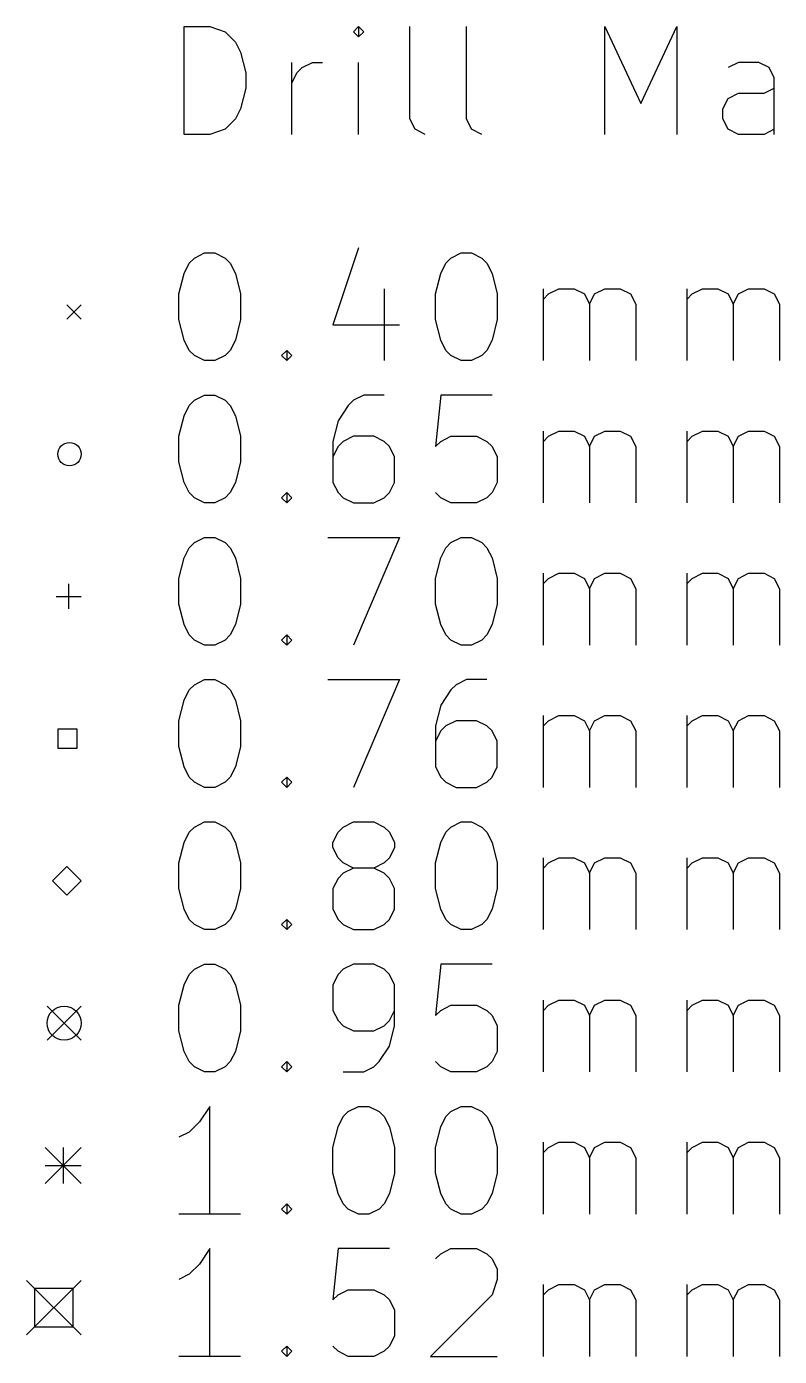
# Model space of a CAD drawing. Extents: x 64.4 to 155.9, y -157.6 to -77.8.
# Drawn here: x 64.41 to 85.36, y -156.5 to -119.48 of the extents above; entities that cross this region are included whole.
import ezdxf

# ---------------------------------------------------------------- set-up
doc = ezdxf.new("R2010")
doc.units = 0
doc.header["$MEASUREMENT"] = 0
doc.layers.add('BLACK', color=7, linetype='CONTINUOUS')

msp = doc.modelspace()

# ---------------------------------------------------------------- linework, layer by layer
at = {"layer": 'BLACK', "linetype": 'CONTINUOUS'}
for p, q in [((68.7893, -122.482), (68.7893, -119.482)), ((68.7893, -119.482), (69.5036, -119.482)), ((69.5036, -119.482), (69.9321, -119.625)), ((73.6464, -119.482), (73.5036, -119.625)), ((73.7893, -119.625), (73.6464, -119.482)), ((73.6464, -119.482), (73.6464, -119.768)), ((75.075, -122.054), (75.075, -119.482)), ((76.6464, -122.054), (76.6464, -119.482)), ((80.5036, -122.482), (80.5036, -119.482)), ((80.5036, -119.482), (81.5036, -121.625)), ((81.5036, -121.625), (82.5036, -119.482)), ((82.5036, -119.482), (82.5036, -122.482)), ((69.9321, -119.625), (70.2179, -119.911)), ((70.2179, -119.911), (70.3607, -120.196)), ((73.5036, -119.625), (73.6464, -119.768)), ((73.6464, -119.768), (73.7893, -119.625)), ((70.3607, -120.196), (70.5036, -120.768)), ((71.7893, -122.482), (71.7893, -120.482)), ((71.9321, -120.768), (72.075, -120.625)), ((72.075, -120.625), (72.3607, -120.482)), ((72.3607, -120.482), (72.6464, -120.482)), ((73.6464, -122.482), (73.6464, -120.482)), ((84.2179, -120.482), (83.9321, -120.625)), ((84.7893, -120.482), (84.2179, -120.482)), ((85.075, -120.625), (84.7893, -120.482)), ((85.2179, -120.911), (85.075, -120.625)), ((70.5036, -120.768), (70.5036, -121.196)), ((71.7893, -121.054), (71.9321, -120.768)), ((85.2179, -122.482), (85.2179, -120.911)), ((70.5036, -121.196), (70.3607, -121.768)), ((83.9321, -121.482), (84.2179, -121.339)), ((84.2179, -121.339), (84.9321, -121.339)), ((84.9321, -121.339), (85.2179, -121.196)), ((70.3607, -121.768), (70.2179, -122.054)), ((83.7893, -121.768), (83.9321, -121.482)), ((83.7893, -122.054), (83.7893, -121.768)), ((70.2179, -122.054), (69.9321, -122.339)), ((75.2179, -122.339), (75.075, -122.054)), ((76.7893, -122.339), (76.6464, -122.054)), ((83.9321, -122.339), (83.7893, -122.054)), ((69.5036, -122.482), (68.7893, -122.482)), ((69.9321, -122.339), (69.5036, -122.482)), ((75.5036, -122.482), (75.2179, -122.339)), ((77.075, -122.482), (76.7893, -122.339)), ((84.2179, -122.482), (83.9321, -122.339)), ((84.9321, -122.482), (84.2179, -122.482)), ((85.2179, -122.339), (84.9321, -122.482)), ((69.075, -125.925), (69.3607, -125.782)), ((69.3607, -125.782), (69.6464, -125.782)), ((69.6464, -125.782), (69.9321, -125.925)), ((73.6464, -125.639), (72.9321, -127.782)), ((76.2179, -125.925), (76.5036, -125.782)), ((76.5036, -125.782), (76.7893, -125.782)), ((76.7893, -125.782), (77.075, -125.925)), ((68.7893, -126.354), (68.9321, -126.068)), ((68.9321, -126.068), (69.075, -125.925)), ((69.9321, -125.925), (70.075, -126.068)), ((70.075, -126.068), (70.2179, -126.354)), ((75.9321, -126.354), (76.075, -126.068)), ((76.075, -126.068), (76.2179, -125.925)), ((77.075, -125.925), (77.2179, -126.068)), ((77.2179, -126.068), (77.3607, -126.354)), ((68.6464, -126.925), (68.7893, -126.354)), ((70.2179, -126.354), (70.3607, -126.925)), ((75.7893, -126.925), (75.9321, -126.354)), ((77.3607, -126.354), (77.5036, -126.925)), ((68.6464, -127.639), (68.6464, -126.925)), ((70.3607, -126.925), (70.3607, -127.639)), ((74.3607, -126.782), (74.3607, -128.782)), ((75.7893, -127.639), (75.7893, -126.925)), ((77.5036, -126.925), (77.5036, -127.639)), ((78.7893, -128.782), (78.7893, -126.782)), ((78.7893, -127.068), (78.9321, -126.925)), ((78.9321, -126.925), (79.2179, -126.782)), ((79.2179, -126.782), (79.6464, -126.782)), ((79.6464, -126.782), (79.9321, -126.925)), ((79.9321, -126.925), (80.075, -127.211)), ((80.075, -127.211), (80.2179, -126.925)), ((80.2179, -126.925), (80.5036, -126.782)), ((80.5036, -126.782), (80.9321, -126.782)), ((80.9321, -126.782), (81.2179, -126.925)), ((81.2179, -126.925), (81.3607, -127.211)), ((82.7893, -128.782), (82.7893, -126.782)), ((82.7893, -127.068), (82.9321, -126.925)), ((82.9321, -126.925), (83.2179, -126.782)), ((83.2179, -126.782), (83.6464, -126.782)), ((83.6464, -126.782), (83.9321, -126.925)), ((83.9321, -126.925), (84.075, -127.211)), ((84.075, -127.211), (84.2179, -126.925)), ((84.2179, -126.925), (84.5036, -126.782)), ((84.5036, -126.782), (84.9321, -126.782)), ((84.9321, -126.782), (85.2179, -126.925)), ((85.2179, -126.925), (85.3607, -127.211)), ((65.525, -127.225), (65.925, -127.625)), ((65.925, -127.225), (65.525, -127.625)), ((80.075, -127.211), (80.075, -128.782)), ((81.3607, -127.211), (81.3607, -128.782)), ((84.075, -127.211), (84.075, -128.782)), ((85.3607, -127.211), (85.3607, -128.782)), ((68.7893, -128.211), (68.6464, -127.639)), ((70.3607, -127.639), (70.2179, -128.211)), ((75.9321, -128.211), (75.7893, -127.639)), ((77.5036, -127.639), (77.3607, -128.211)), ((72.9321, -127.782), (74.7893, -127.782)), ((68.9321, -128.496), (68.7893, -128.211)), ((70.2179, -128.211), (70.075, -128.496)), ((76.075, -128.496), (75.9321, -128.211)), ((77.3607, -128.211), (77.2179, -128.496)), ((69.075, -128.639), (68.9321, -128.496)), ((69.3607, -128.782), (69.075, -128.639)), ((69.6464, -128.782), (69.3607, -128.782)), ((69.9321, -128.639), (69.6464, -128.782)), ((70.075, -128.496), (69.9321, -128.639)), ((71.5036, -128.639), (71.6464, -128.496)), ((71.6464, -128.782), (71.5036, -128.639)), ((71.6464, -128.496), (71.7893, -128.639)), ((71.6464, -128.496), (71.6464, -128.782)), ((71.7893, -128.639), (71.6464, -128.782)), ((76.2179, -128.639), (76.075, -128.496)), ((76.5036, -128.782), (76.2179, -128.639)), ((76.7893, -128.782), (76.5036, -128.782)), ((77.075, -128.639), (76.7893, -128.782)), ((77.2179, -128.496), (77.075, -128.639)), ((68.9321, -130.028), (69.075, -129.885)), ((69.075, -129.885), (69.3607, -129.742)), ((69.3607, -129.742), (69.6464, -129.742)), ((69.6464, -129.742), (69.9321, -129.885)), ((69.9321, -129.885), (70.075, -130.028)), ((73.5036, -129.885), (73.3607, -130.028)), ((73.7893, -129.742), (73.5036, -129.885)), ((74.3607, -129.742), (73.7893, -129.742)), ((75.9321, -129.742), (75.7893, -131.171)), ((77.3607, -129.742), (75.9321, -129.742)), ((68.7893, -130.314), (68.9321, -130.028)), ((70.075, -130.028), (70.2179, -130.314)), ((73.3607, -130.028), (73.075, -130.456)), ((68.6464, -130.885), (68.7893, -130.314)), ((70.2179, -130.314), (70.3607, -130.885)), ((73.075, -130.456), (72.9321, -131.028)), ((68.6464, -131.599), (68.6464, -130.885)), ((70.3607, -130.885), (70.3607, -131.599)), ((72.9321, -131.028), (72.9321, -132.171)), ((73.2179, -131.028), (73.075, -131.171)), ((73.5036, -130.885), (73.2179, -131.028)), ((74.075, -130.885), (73.5036, -130.885)), ((74.3607, -131.028), (74.075, -130.885)), ((74.5036, -131.171), (74.3607, -131.028)), ((75.7893, -131.171), (75.9321, -131.028)), ((75.9321, -131.028), (76.2179, -130.885)), ((76.2179, -130.885), (76.9321, -130.885)), ((76.9321, -130.885), (77.2179, -131.028)), ((77.2179, -131.028), (77.3607, -131.171)), ((78.7893, -132.742), (78.7893, -130.742)), ((78.7893, -131.028), (78.9321, -130.885)), ((78.9321, -130.885), (79.2179, -130.742)), ((79.2179, -130.742), (79.6464, -130.742)), ((79.6464, -130.742), (79.9321, -130.885)), ((79.9321, -130.885), (80.075, -131.171)), ((80.075, -131.171), (80.2179, -130.885)), ((80.2179, -130.885), (80.5036, -130.742)), ((80.5036, -130.742), (80.9321, -130.742)), ((80.9321, -130.742), (81.2179, -130.885)), ((81.2179, -130.885), (81.3607, -131.171)), ((82.7893, -132.742), (82.7893, -130.742)), ((82.7893, -131.028), (82.9321, -130.885)), ((82.9321, -130.885), (83.2179, -130.742)), ((83.2179, -130.742), (83.6464, -130.742)), ((83.6464, -130.742), (83.9321, -130.885)), ((83.9321, -130.885), (84.075, -131.171)), ((84.075, -131.171), (84.2179, -130.885)), ((84.2179, -130.885), (84.5036, -130.742)), ((84.5036, -130.742), (84.9321, -130.742)), ((84.9321, -130.742), (85.2179, -130.885)), ((85.2179, -130.885), (85.3607, -131.171)), ((73.075, -131.171), (72.9321, -131.456)), ((74.6464, -131.456), (74.5036, -131.171)), ((77.3607, -131.171), (77.5036, -131.456)), ((80.075, -131.171), (80.075, -132.742)), ((81.3607, -131.171), (81.3607, -132.742)), ((84.075, -131.171), (84.075, -132.742)), ((85.3607, -131.171), (85.3607, -132.742)), ((68.7893, -132.171), (68.6464, -131.599)), ((70.3607, -131.599), (70.2179, -132.171)), ((74.6464, -132.171), (74.6464, -131.456)), ((77.5036, -131.456), (77.5036, -132.171)), ((68.9321, -132.456), (68.7893, -132.171)), ((69.075, -132.599), (68.9321, -132.456)), ((70.075, -132.456), (69.9321, -132.599)), ((70.2179, -132.171), (70.075, -132.456)), ((71.5036, -132.599), (71.6464, -132.456)), ((71.6464, -132.456), (71.7893, -132.599)), ((71.6464, -132.456), (71.6464, -132.742)), ((72.9321, -132.171), (73.075, -132.456)), ((73.075, -132.456), (73.2179, -132.599)), ((74.3607, -132.599), (74.5036, -132.456)), ((74.5036, -132.456), (74.6464, -132.171)), ((75.9321, -132.599), (75.7893, -132.456)), ((77.3607, -132.456), (77.2179, -132.599)), ((77.5036, -132.171), (77.3607, -132.456)), ((69.3607, -132.742), (69.075, -132.599)), ((69.6464, -132.742), (69.3607, -132.742)), ((69.9321, -132.599), (69.6464, -132.742)), ((71.6464, -132.742), (71.5036, -132.599)), ((71.7893, -132.599), (71.6464, -132.742)), ((73.2179, -132.599), (73.5036, -132.742)), ((73.5036, -132.742), (74.075, -132.742)), ((74.075, -132.742), (74.3607, -132.599)), ((76.2179, -132.742), (75.9321, -132.599)), ((76.9321, -132.742), (76.2179, -132.742)), ((77.2179, -132.599), (76.9321, -132.742)), ((68.7893, -134.274), (68.9321, -133.988)), ((68.9321, -133.988), (69.075, -133.845)), ((69.075, -133.845), (69.3607, -133.702)), ((69.3607, -133.702), (69.6464, -133.702)), ((69.6464, -133.702), (69.9321, -133.845)), ((69.9321, -133.845), (70.075, -133.988)), ((70.075, -133.988), (70.2179, -134.274)), ((72.7893, -133.702), (74.7893, -133.702)), ((74.7893, -133.702), (73.5036, -136.702)), ((75.9321, -134.274), (76.075, -133.988)), ((76.075, -133.988), (76.2179, -133.845)), ((76.2179, -133.845), (76.5036, -133.702)), ((76.5036, -133.702), (76.7893, -133.702)), ((76.7893, -133.702), (77.075, -133.845)), ((77.075, -133.845), (77.2179, -133.988)), ((77.2179, -133.988), (77.3607, -134.274)), ((68.6464, -134.845), (68.7893, -134.274)), ((70.2179, -134.274), (70.3607, -134.845)), ((75.7893, -134.845), (75.9321, -134.274)), ((77.3607, -134.274), (77.5036, -134.845)), ((78.7893, -136.702), (78.7893, -134.702)), ((78.9321, -134.845), (79.2179, -134.702)), ((79.2179, -134.702), (79.6464, -134.702)), ((79.6464, -134.702), (79.9321, -134.845)), ((80.2179, -134.845), (80.5036, -134.702)), ((80.5036, -134.702), (80.9321, -134.702)), ((80.9321, -134.702), (81.2179, -134.845)), ((82.7893, -136.702), (82.7893, -134.702)), ((82.9321, -134.845), (83.2179, -134.702)), ((83.2179, -134.702), (83.6464, -134.702)), ((83.6464, -134.702), (83.9321, -134.845)), ((84.2179, -134.845), (84.5036, -134.702)), ((84.5036, -134.702), (84.9321, -134.702)), ((84.9321, -134.702), (85.2179, -134.845)), ((65.575, -134.995), (65.575, -135.695)), ((68.6464, -135.559), (68.6464, -134.845)), ((70.3607, -134.845), (70.3607, -135.559)), ((75.7893, -135.559), (75.7893, -134.845)), ((77.5036, -134.845), (77.5036, -135.559)), ((78.7893, -134.988), (78.9321, -134.845)), ((79.9321, -134.845), (80.075, -135.131)), ((80.075, -135.131), (80.2179, -134.845)), ((81.2179, -134.845), (81.3607, -135.131)), ((82.7893, -134.988), (82.9321, -134.845)), ((83.9321, -134.845), (84.075, -135.131)), ((84.075, -135.131), (84.2179, -134.845)), ((85.2179, -134.845), (85.3607, -135.131)), ((65.225, -135.345), (65.925, -135.345)), ((80.075, -135.131), (80.075, -136.702)), ((81.3607, -135.131), (81.3607, -136.702)), ((84.075, -135.131), (84.075, -136.702)), ((85.3607, -135.131), (85.3607, -136.702)), ((68.7893, -136.131), (68.6464, -135.559)), ((70.3607, -135.559), (70.2179, -136.131)), ((75.9321, -136.131), (75.7893, -135.559)), ((77.5036, -135.559), (77.3607, -136.131)), ((68.9321, -136.416), (68.7893, -136.131)), ((70.2179, -136.131), (70.075, -136.416)), ((76.075, -136.416), (75.9321, -136.131)), ((77.3607, -136.131), (77.2179, -136.416)), ((69.075, -136.559), (68.9321, -136.416)), ((69.3607, -136.702), (69.075, -136.559)), ((69.9321, -136.559), (69.6464, -136.702)), ((70.075, -136.416), (69.9321, -136.559)), ((71.5036, -136.559), (71.6464, -136.416)), ((71.6464, -136.702), (71.5036, -136.559)), ((71.6464, -136.416), (71.7893, -136.559)), ((71.6464, -136.416), (71.6464, -136.702)), ((71.7893, -136.559), (71.6464, -136.702)), ((76.2179, -136.559), (76.075, -136.416)), ((76.5036, -136.702), (76.2179, -136.559)), ((77.075, -136.559), (76.7893, -136.702)), ((77.2179, -136.416), (77.075, -136.559)), ((69.6464, -136.702), (69.3607, -136.702)), ((76.7893, -136.702), (76.5036, -136.702)), ((69.075, -137.805), (69.3607, -137.662)), ((69.3607, -137.662), (69.6464, -137.662)), ((69.6464, -137.662), (69.9321, -137.805)), ((72.7893, -137.662), (74.7893, -137.662)), ((74.7893, -137.662), (73.5036, -140.662)), ((76.6464, -137.662), (76.3607, -137.805)), ((77.2179, -137.662), (76.6464, -137.662)), ((68.7893, -138.234), (68.9321, -137.948)), ((68.9321, -137.948), (69.075, -137.805)), ((69.9321, -137.805), (70.075, -137.948)), ((70.075, -137.948), (70.2179, -138.234)), ((76.2179, -137.948), (75.9321, -138.376)), ((76.3607, -137.805), (76.2179, -137.948)), ((68.6464, -138.805), (68.7893, -138.234)), ((70.2179, -138.234), (70.3607, -138.805)), ((75.9321, -138.376), (75.7893, -138.948)), ((68.6464, -139.519), (68.6464, -138.805)), ((70.3607, -138.805), (70.3607, -139.519)), ((76.3607, -138.805), (76.075, -138.948)), ((76.9321, -138.805), (76.3607, -138.805)), ((77.2179, -138.948), (76.9321, -138.805)), ((78.7893, -140.662), (78.7893, -138.662)), ((78.7893, -138.948), (78.9321, -138.805)), ((78.9321, -138.805), (79.2179, -138.662)), ((79.2179, -138.662), (79.6464, -138.662)), ((79.6464, -138.662), (79.9321, -138.805)), ((79.9321, -138.805), (80.075, -139.091)), ((80.075, -139.091), (80.2179, -138.805)), ((80.2179, -138.805), (80.5036, -138.662)), ((80.5036, -138.662), (80.9321, -138.662)), ((80.9321, -138.662), (81.2179, -138.805)), ((81.2179, -138.805), (81.3607, -139.091)), ((82.7893, -140.662), (82.7893, -138.662)), ((82.7893, -138.948), (82.9321, -138.805)), ((82.9321, -138.805), (83.2179, -138.662)), ((83.2179, -138.662), (83.6464, -138.662)), ((83.6464, -138.662), (83.9321, -138.805)), ((83.9321, -138.805), (84.075, -139.091)), ((84.075, -139.091), (84.2179, -138.805)), ((84.2179, -138.805), (84.5036, -138.662)), ((84.5036, -138.662), (84.9321, -138.662)), ((84.9321, -138.662), (85.2179, -138.805)), ((85.2179, -138.805), (85.3607, -139.091)), ((65.8134, -139.036), (65.2746, -139.036)), ((65.2746, -139.036), (65.2746, -139.574)), ((65.8134, -139.574), (65.8134, -139.036)), ((75.7893, -138.948), (75.7893, -140.091)), ((75.9321, -139.091), (75.7893, -139.376)), ((76.075, -138.948), (75.9321, -139.091)), ((77.3607, -139.091), (77.2179, -138.948)), ((77.5036, -139.376), (77.3607, -139.091)), ((80.075, -139.091), (80.075, -140.662)), ((81.3607, -139.091), (81.3607, -140.662)), ((84.075, -139.091), (84.075, -140.662)), ((85.3607, -139.091), (85.3607, -140.662)), ((68.7893, -140.091), (68.6464, -139.519)), ((70.3607, -139.519), (70.2179, -140.091)), ((77.5036, -140.091), (77.5036, -139.376)), ((65.2746, -139.574), (65.8134, -139.574)), ((68.9321, -140.376), (68.7893, -140.091)), ((70.2179, -140.091), (70.075, -140.376)), ((75.7893, -140.091), (75.9321, -140.376)), ((77.3607, -140.376), (77.5036, -140.091)), ((69.075, -140.519), (68.9321, -140.376)), ((69.3607, -140.662), (69.075, -140.519)), ((69.6464, -140.662), (69.3607, -140.662)), ((69.9321, -140.519), (69.6464, -140.662)), ((70.075, -140.376), (69.9321, -140.519)), ((71.5036, -140.519), (71.6464, -140.376)), ((71.6464, -140.662), (71.5036, -140.519)), ((71.6464, -140.376), (71.7893, -140.519)), ((71.6464, -140.376), (71.6464, -140.662)), ((71.7893, -140.519), (71.6464, -140.662)), ((75.9321, -140.376), (76.075, -140.519)), ((76.075, -140.519), (76.3607, -140.662)), ((76.3607, -140.662), (76.9321, -140.662)), ((76.9321, -140.662), (77.2179, -140.519)), ((77.2179, -140.519), (77.3607, -140.376)), ((68.9321, -141.908), (69.075, -141.765)), ((69.075, -141.765), (69.3607, -141.622)), ((69.3607, -141.622), (69.6464, -141.622)), ((69.6464, -141.622), (69.9321, -141.765)), ((69.9321, -141.765), (70.075, -141.908)), ((73.075, -141.908), (73.2179, -141.765)), ((73.2179, -141.765), (73.5036, -141.622)), ((73.5036, -141.622), (74.075, -141.622)), ((74.075, -141.622), (74.3607, -141.765)), ((74.3607, -141.765), (74.5036, -141.908)), ((76.075, -141.908), (76.2179, -141.765)), ((76.2179, -141.765), (76.5036, -141.622)), ((76.5036, -141.622), (76.7893, -141.622)), ((76.7893, -141.622), (77.075, -141.765)), ((77.075, -141.765), (77.2179, -141.908)), ((68.7893, -142.194), (68.9321, -141.908)), ((70.075, -141.908), (70.2179, -142.194)), ((72.9321, -142.194), (73.075, -141.908)), ((74.5036, -141.908), (74.6464, -142.194)), ((75.9321, -142.194), (76.075, -141.908)), ((77.2179, -141.908), (77.3607, -142.194)), ((68.6464, -142.765), (68.7893, -142.194)), ((70.2179, -142.194), (70.3607, -142.765)), ((72.9321, -142.336), (72.9321, -142.194)), ((73.075, -142.622), (72.9321, -142.336)), ((74.6464, -142.336), (74.5036, -142.622)), ((74.6464, -142.194), (74.6464, -142.336)), ((75.7893, -142.765), (75.9321, -142.194)), ((77.3607, -142.194), (77.5036, -142.765)), ((65.525, -142.865), (65.125, -143.265)), ((65.925, -143.265), (65.525, -142.865)), ((68.6464, -143.479), (68.6464, -142.765)), ((70.3607, -142.765), (70.3607, -143.479)), ((73.2179, -142.765), (73.075, -142.622)), ((73.5036, -142.908), (73.2179, -142.765)), ((74.3607, -142.765), (74.075, -142.908)), ((74.5036, -142.622), (74.3607, -142.765)), ((75.7893, -143.479), (75.7893, -142.765)), ((77.5036, -142.765), (77.5036, -143.479)), ((78.7893, -144.622), (78.7893, -142.622)), ((78.7893, -142.908), (78.9321, -142.765)), ((78.9321, -142.765), (79.2179, -142.622)), ((79.2179, -142.622), (79.6464, -142.622)), ((79.6464, -142.622), (79.9321, -142.765)), ((79.9321, -142.765), (80.075, -143.051)), ((80.075, -143.051), (80.2179, -142.765)), ((80.2179, -142.765), (80.5036, -142.622)), ((80.5036, -142.622), (80.9321, -142.622)), ((80.9321, -142.622), (81.2179, -142.765)), ((81.2179, -142.765), (81.3607, -143.051)), ((82.7893, -144.622), (82.7893, -142.622)), ((82.7893, -142.908), (82.9321, -142.765)), ((82.9321, -142.765), (83.2179, -142.622)), ((83.2179, -142.622), (83.6464, -142.622)), ((83.6464, -142.622), (83.9321, -142.765)), ((83.9321, -142.765), (84.075, -143.051)), ((84.075, -143.051), (84.2179, -142.765)), ((84.2179, -142.765), (84.5036, -142.622)), ((84.5036, -142.622), (84.9321, -142.622)), ((84.9321, -142.622), (85.2179, -142.765)), ((85.2179, -142.765), (85.3607, -143.051)), ((65.125, -143.265), (65.525, -143.665)), ((65.525, -143.665), (65.925, -143.265)), ((73.075, -143.194), (72.9321, -143.479)), ((73.2179, -143.051), (73.075, -143.194)), ((73.5036, -142.908), (73.2179, -143.051)), ((74.075, -142.908), (73.5036, -142.908)), ((74.3607, -143.051), (74.075, -142.908)), ((74.5036, -143.194), (74.3607, -143.051)), ((74.6464, -143.479), (74.5036, -143.194)), ((80.075, -143.051), (80.075, -144.622)), ((81.3607, -143.051), (81.3607, -144.622)), ((84.075, -143.051), (84.075, -144.622)), ((85.3607, -143.051), (85.3607, -144.622)), ((68.7893, -144.051), (68.6464, -143.479)), ((70.3607, -143.479), (70.2179, -144.051)), ((72.9321, -143.479), (72.9321, -144.051)), ((74.6464, -144.051), (74.6464, -143.479)), ((75.9321, -144.051), (75.7893, -143.479)), ((77.5036, -143.479), (77.3607, -144.051)), ((68.9321, -144.336), (68.7893, -144.051)), ((69.075, -144.479), (68.9321, -144.336)), ((70.075, -144.336), (69.9321, -144.479)), ((70.2179, -144.051), (70.075, -144.336)), ((71.5036, -144.479), (71.6464, -144.336)), ((71.6464, -144.336), (71.7893, -144.479)), ((71.6464, -144.336), (71.6464, -144.622)), ((72.9321, -144.051), (73.075, -144.336)), ((73.075, -144.336), (73.2179, -144.479)), ((74.3607, -144.479), (74.5036, -144.336)), ((74.5036, -144.336), (74.6464, -144.051)), ((76.075, -144.336), (75.9321, -144.051)), ((76.2179, -144.479), (76.075, -144.336)), ((77.2179, -144.336), (77.075, -144.479)), ((77.3607, -144.051), (77.2179, -144.336)), ((69.3607, -144.622), (69.075, -144.479)), ((69.6464, -144.622), (69.3607, -144.622)), ((69.9321, -144.479), (69.6464, -144.622)), ((71.6464, -144.622), (71.5036, -144.479)), ((71.7893, -144.479), (71.6464, -144.622)), ((73.2179, -144.479), (73.5036, -144.622)), ((73.5036, -144.622), (74.075, -144.622)), ((74.075, -144.622), (74.3607, -144.479)), ((76.5036, -144.622), (76.2179, -144.479)), ((76.7893, -144.622), (76.5036, -144.622)), ((77.075, -144.479), (76.7893, -144.622)), ((68.9321, -145.868), (69.075, -145.725)), ((69.075, -145.725), (69.3607, -145.582)), ((69.3607, -145.582), (69.6464, -145.582)), ((69.6464, -145.582), (69.9321, -145.725)), ((69.9321, -145.725), (70.075, -145.868)), ((73.2179, -145.725), (73.075, -145.868)), ((73.5036, -145.582), (73.2179, -145.725)), ((74.075, -145.582), (73.5036, -145.582)), ((74.3607, -145.725), (74.075, -145.582)), ((74.5036, -145.868), (74.3607, -145.725)), ((75.9321, -145.582), (75.7893, -147.011)), ((77.3607, -145.582), (75.9321, -145.582)), ((68.6464, -146.725), (68.7893, -146.154)), ((68.7893, -146.154), (68.9321, -145.868)), ((70.075, -145.868), (70.2179, -146.154)), ((70.2179, -146.154), (70.3607, -146.725)), ((73.075, -145.868), (72.9321, -146.154)), ((72.9321, -146.154), (72.9321, -146.868)), ((74.6464, -146.154), (74.5036, -145.868)), ((74.6464, -147.296), (74.6464, -146.154)), ((78.7893, -148.582), (78.7893, -146.582)), ((78.9321, -146.725), (79.2179, -146.582)), ((79.2179, -146.582), (79.6464, -146.582)), ((79.6464, -146.582), (79.9321, -146.725)), ((80.2179, -146.725), (80.5036, -146.582)), ((80.5036, -146.582), (80.9321, -146.582)), ((80.9321, -146.582), (81.2179, -146.725)), ((82.7893, -148.582), (82.7893, -146.582)), ((82.9321, -146.725), (83.2179, -146.582)), ((83.2179, -146.582), (83.6464, -146.582)), ((83.6464, -146.582), (83.9321, -146.725)), ((84.2179, -146.725), (84.5036, -146.582)), ((84.5036, -146.582), (84.9321, -146.582)), ((84.9321, -146.582), (85.2179, -146.725)), ((64.975, -146.75), (65.925, -147.7)), ((65.925, -146.75), (64.975, -147.7)), ((68.6464, -147.439), (68.6464, -146.725)), ((70.3607, -146.725), (70.3607, -147.439)), ((72.9321, -146.868), (73.075, -147.154)), ((74.5036, -147.154), (74.6464, -146.868)), ((75.7893, -147.011), (75.9321, -146.868)), ((75.9321, -146.868), (76.2179, -146.725)), ((76.2179, -146.725), (76.9321, -146.725)), ((76.9321, -146.725), (77.2179, -146.868)), ((77.2179, -146.868), (77.3607, -147.011)), ((78.7893, -146.868), (78.9321, -146.725)), ((79.9321, -146.725), (80.075, -147.011)), ((80.075, -147.011), (80.2179, -146.725)), ((81.2179, -146.725), (81.3607, -147.011)), ((82.7893, -146.868), (82.9321, -146.725)), ((83.9321, -146.725), (84.075, -147.011)), ((84.075, -147.011), (84.2179, -146.725)), ((85.2179, -146.725), (85.3607, -147.011)), ((73.075, -147.154), (73.2179, -147.296)), ((73.2179, -147.296), (73.5036, -147.439)), ((74.075, -147.439), (74.3607, -147.296)), ((74.3607, -147.296), (74.5036, -147.154)), ((74.5036, -147.868), (74.6464, -147.296)), ((77.3607, -147.011), (77.5036, -147.296)), ((77.5036, -147.296), (77.5036, -148.011)), ((80.075, -147.011), (80.075, -148.582)), ((81.3607, -147.011), (81.3607, -148.582)), ((84.075, -147.011), (84.075, -148.582)), ((85.3607, -147.011), (85.3607, -148.582)), ((68.7893, -148.011), (68.6464, -147.439)), ((70.3607, -147.439), (70.2179, -148.011)), ((73.5036, -147.439), (74.075, -147.439)), ((68.9321, -148.296), (68.7893, -148.011)), ((70.2179, -148.011), (70.075, -148.296)), ((74.2179, -148.296), (74.5036, -147.868)), ((77.5036, -148.011), (77.3607, -148.296)), ((69.075, -148.439), (68.9321, -148.296)), ((69.3607, -148.582), (69.075, -148.439)), ((69.9321, -148.439), (69.6464, -148.582)), ((70.075, -148.296), (69.9321, -148.439)), ((71.5036, -148.439), (71.6464, -148.296)), ((71.6464, -148.582), (71.5036, -148.439)), ((71.6464, -148.296), (71.7893, -148.439)), ((71.6464, -148.296), (71.6464, -148.582)), ((71.7893, -148.439), (71.6464, -148.582)), ((73.7893, -148.582), (74.075, -148.439)), ((74.075, -148.439), (74.2179, -148.296)), ((75.9321, -148.439), (75.7893, -148.296)), ((76.2179, -148.582), (75.9321, -148.439)), ((77.2179, -148.439), (76.9321, -148.582)), ((77.3607, -148.296), (77.2179, -148.439)), ((69.6464, -148.582), (69.3607, -148.582)), ((73.2179, -148.582), (73.7893, -148.582)), ((76.9321, -148.582), (76.2179, -148.582)), ((69.5036, -149.542), (69.2179, -149.971)), ((69.5036, -152.542), (69.5036, -149.542)), ((73.3607, -149.685), (73.6464, -149.542)), ((73.6464, -149.542), (73.9321, -149.542)), ((73.9321, -149.542), (74.2179, -149.685)), ((76.2179, -149.685), (76.5036, -149.542)), ((76.5036, -149.542), (76.7893, -149.542)), ((76.7893, -149.542), (77.075, -149.685)), ((73.075, -150.114), (73.2179, -149.828)), ((73.2179, -149.828), (73.3607, -149.685)), ((74.2179, -149.685), (74.3607, -149.828)), ((74.3607, -149.828), (74.5036, -150.114)), ((75.9321, -150.114), (76.075, -149.828)), ((76.075, -149.828), (76.2179, -149.685)), ((77.075, -149.685), (77.2179, -149.828)), ((77.2179, -149.828), (77.3607, -150.114)), ((68.9321, -150.256), (68.6464, -150.399)), ((69.2179, -149.971), (68.9321, -150.256)), ((72.9321, -150.685), (73.075, -150.114)), ((74.5036, -150.114), (74.6464, -150.685)), ((75.7893, -150.685), (75.9321, -150.114)), ((77.3607, -150.114), (77.5036, -150.685)), ((78.7893, -152.542), (78.7893, -150.542)), ((78.9321, -150.685), (79.2179, -150.542)), ((79.2179, -150.542), (79.6464, -150.542)), ((79.6464, -150.542), (79.9321, -150.685)), ((80.2179, -150.685), (80.5036, -150.542)), ((80.5036, -150.542), (80.9321, -150.542)), ((80.9321, -150.542), (81.2179, -150.685)), ((82.7893, -152.542), (82.7893, -150.542)), ((82.9321, -150.685), (83.2179, -150.542)), ((83.2179, -150.542), (83.6464, -150.542)), ((83.6464, -150.542), (83.9321, -150.685)), ((84.2179, -150.685), (84.5036, -150.542)), ((84.5036, -150.542), (84.9321, -150.542)), ((84.9321, -150.542), (85.2179, -150.685)), ((64.925, -150.685), (65.925, -151.685)), ((65.925, -150.685), (64.925, -151.685)), ((65.425, -150.685), (65.425, -151.685)), ((72.9321, -151.399), (72.9321, -150.685)), ((74.6464, -150.685), (74.6464, -151.399)), ((75.7893, -151.399), (75.7893, -150.685)), ((77.5036, -150.685), (77.5036, -151.399)), ((78.7893, -150.828), (78.9321, -150.685)), ((79.9321, -150.685), (80.075, -150.971)), ((80.075, -150.971), (80.2179, -150.685)), ((80.075, -150.971), (80.075, -152.542)), ((81.2179, -150.685), (81.3607, -150.971)), ((81.3607, -150.971), (81.3607, -152.542)), ((82.7893, -150.828), (82.9321, -150.685)), ((83.9321, -150.685), (84.075, -150.971)), ((84.075, -150.971), (84.2179, -150.685)), ((84.075, -150.971), (84.075, -152.542)), ((85.2179, -150.685), (85.3607, -150.971)), ((85.3607, -150.971), (85.3607, -152.542)), ((64.925, -151.185), (65.925, -151.185)), ((73.075, -151.971), (72.9321, -151.399)), ((74.6464, -151.399), (74.5036, -151.971)), ((75.9321, -151.971), (75.7893, -151.399)), ((77.5036, -151.399), (77.3607, -151.971)), ((73.2179, -152.256), (73.075, -151.971)), ((74.5036, -151.971), (74.3607, -152.256)), ((76.075, -152.256), (75.9321, -151.971)), ((77.3607, -151.971), (77.2179, -152.256)), ((71.5036, -152.399), (71.6464, -152.256)), ((71.6464, -152.542), (71.5036, -152.399)), ((71.6464, -152.256), (71.7893, -152.399)), ((71.6464, -152.256), (71.6464, -152.542)), ((71.7893, -152.399), (71.6464, -152.542)), ((73.3607, -152.399), (73.2179, -152.256)), ((73.6464, -152.542), (73.3607, -152.399)), ((74.2179, -152.399), (73.9321, -152.542)), ((74.3607, -152.256), (74.2179, -152.399)), ((76.2179, -152.399), (76.075, -152.256)), ((76.5036, -152.542), (76.2179, -152.399)), ((77.075, -152.399), (76.7893, -152.542)), ((77.2179, -152.256), (77.075, -152.399)), ((70.3607, -152.542), (68.6464, -152.542)), ((73.9321, -152.542), (73.6464, -152.542)), ((76.7893, -152.542), (76.5036, -152.542)), ((69.5036, -153.502), (69.2179, -153.931)), ((69.5036, -156.502), (69.5036, -153.502)), ((73.075, -153.502), (72.9321, -154.931)), ((74.5036, -153.502), (73.075, -153.502)), ((75.9321, -153.645), (76.2179, -153.502)), ((76.2179, -153.502), (76.9321, -153.502)), ((76.9321, -153.502), (77.2179, -153.645)), ((69.2179, -153.931), (68.9321, -154.216)), ((75.7893, -153.788), (75.9321, -153.645)), ((77.2179, -153.645), (77.3607, -153.788)), ((77.3607, -153.788), (77.5036, -154.074)), ((68.9321, -154.216), (68.6464, -154.359)), ((77.5036, -154.359), (77.3607, -154.788)), ((77.5036, -154.074), (77.5036, -154.359)), ((64.405, -154.385), (65.925, -155.905)), ((65.925, -154.385), (64.405, -155.905)), ((65.7024, -154.608), (64.6276, -154.608)), ((64.6276, -154.608), (64.6276, -155.682)), ((65.7024, -155.682), (65.7024, -154.608)), ((73.075, -154.788), (73.3607, -154.645)), ((73.3607, -154.645), (74.075, -154.645)), ((74.075, -154.645), (74.3607, -154.788)), ((78.7893, -156.502), (78.7893, -154.502)), ((78.7893, -154.788), (78.9321, -154.645)), ((78.9321, -154.645), (79.2179, -154.502)), ((79.2179, -154.502), (79.6464, -154.502)), ((79.6464, -154.502), (79.9321, -154.645)), ((79.9321, -154.645), (80.075, -154.931)), ((80.075, -154.931), (80.2179, -154.645)), ((80.2179, -154.645), (80.5036, -154.502)), ((80.5036, -154.502), (80.9321, -154.502)), ((80.9321, -154.502), (81.2179, -154.645)), ((81.2179, -154.645), (81.3607, -154.931)), ((82.7893, -156.502), (82.7893, -154.502)), ((82.7893, -154.788), (82.9321, -154.645)), ((82.9321, -154.645), (83.2179, -154.502)), ((83.2179, -154.502), (83.6464, -154.502)), ((83.6464, -154.502), (83.9321, -154.645)), ((83.9321, -154.645), (84.075, -154.931)), ((84.075, -154.931), (84.2179, -154.645)), ((84.2179, -154.645), (84.5036, -154.502)), ((84.5036, -154.502), (84.9321, -154.502)), ((84.9321, -154.502), (85.2179, -154.645)), ((85.2179, -154.645), (85.3607, -154.931)), ((72.9321, -154.931), (73.075, -154.788)), ((74.3607, -154.788), (74.5036, -154.931)), ((74.5036, -154.931), (74.6464, -155.216)), ((77.3607, -154.788), (75.6464, -156.502)), ((80.075, -154.931), (80.075, -156.502)), ((81.3607, -154.931), (81.3607, -156.502)), ((84.075, -154.931), (84.075, -156.502)), ((85.3607, -154.931), (85.3607, -156.502)), ((74.6464, -155.216), (74.6464, -155.931)), ((64.6276, -155.682), (65.7024, -155.682)), ((71.5036, -156.359), (71.6464, -156.216)), ((71.6464, -156.216), (71.7893, -156.359)), ((71.6464, -156.216), (71.6464, -156.502)), ((73.075, -156.359), (72.9321, -156.216)), ((74.5036, -156.216), (74.3607, -156.359)), ((74.6464, -155.931), (74.5036, -156.216)), ((70.3607, -156.502), (68.6464, -156.502)), ((71.6464, -156.502), (71.5036, -156.359)), ((71.7893, -156.359), (71.6464, -156.502)), ((73.3607, -156.502), (73.075, -156.359)), ((74.075, -156.502), (73.3607, -156.502)), ((74.3607, -156.359), (74.075, -156.502)), ((75.6464, -156.502), (77.5036, -156.502))]:
    msp.add_line(p, q, dxfattribs=at)
at = {"layer": 'BLACK'}
for centre, radius in [((65.6, -131.385), 0.325), ((65.45, -147.225), 0.475)]:
    msp.add_circle(centre, radius, dxfattribs=at)

doc.saveas('drawing.dxf')
